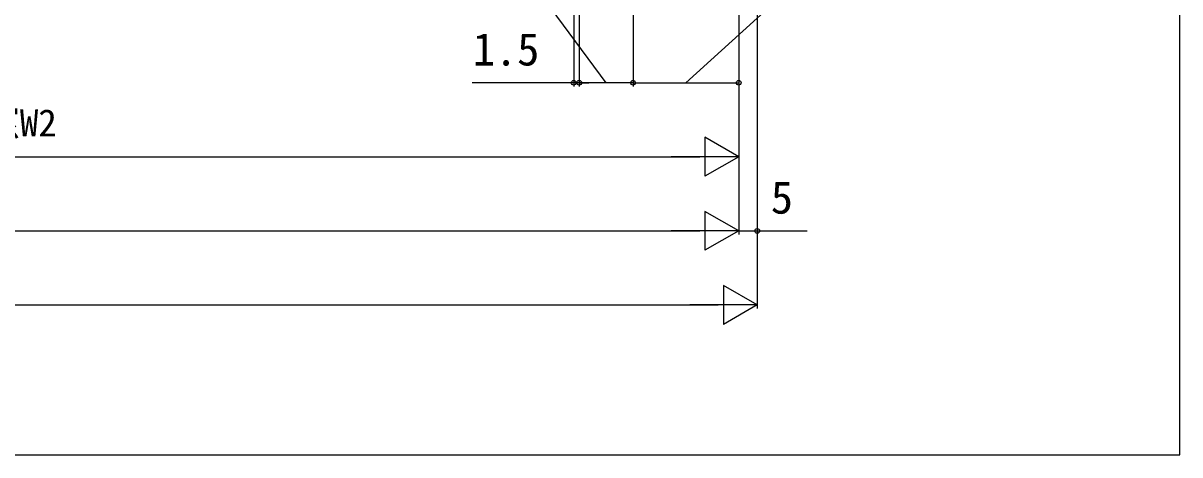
# Model space of a CAD drawing. Units: millimetres, scale not verified. Extents: x -525 to 525, y -783 to 778.
# Drawn here: x 213 to 525, y -782.8 to -666.2 of the extents above; entities that cross this region are included whole.
import ezdxf
from ezdxf.enums import TextEntityAlignment as Align

# ---------------------------------------------------------------- set-up
doc = ezdxf.new("R2010")
doc.units = ezdxf.units.MM
doc.header["$LTSCALE"] = 4
doc.layers.add('0-8_YKK_D', color=6, linetype='Continuous')
doc.layers.add('0-9_YKK_ZWAK', color=7, linetype='Continuous')
doc.styles.add('ＭＳ ゴシック', font='')
doc.styles.get('ＭＳ ゴシック').set_extended_font_data('MS Gothic')

msp = doc.modelspace()

# ---------------------------------------------------------------- linework, layer by layer
at = {"layer": '0-8_YKK_D'}
for p, q in [((361.5, -541), (361.5, -683.301)), ((411.003, -575.001), (411.003, -743.301)), ((411.003, -575.001), (411.003, -723.301)), ((363, -588.8), (363, -683.301)), ((363, -588.8), (363, -683.301)), ((406, -616), (406, -683.301)), ((406, -616), (406, -723.301)), ((406, -616), (406, -703.301)), ((406, -616), (406, -723.301)), ((377.5, -633.3), (377.5, -683.301)), ((377.5, -633.3), (377.5, -683.301)), ((361.5, -682.301), (334.127, -682.301)), ((363, -682.301), (361.5, -682.301)), ((377.5, -682.301), (363, -682.301)), ((363, -682.301), (365.55, -682.301)), ((377.5, -682.301), (406, -682.301)), ((406, -702.301), (396.906, -697.051)), ((396.906, -697.051), (396.906, -707.551)), ((30.5, -702.301), (395.5, -702.301)), ((406, -702.301), (387.813, -702.301)), ((406, -702.301), (396.906, -707.551)), ((406, -722.301), (396.906, -717.051)), ((396.906, -717.051), (396.906, -727.551)), ((-419.5, -722.301), (395.5, -722.301)), ((406, -722.301), (387.813, -722.301)), ((406, -722.301), (396.906, -727.551)), ((411.003, -742.301), (401.909, -737.051)), ((401.909, -737.051), (401.909, -747.551)), ((-424.5, -742.301), (400.503, -742.301)), ((411.003, -742.301), (392.816, -742.301)), ((411.003, -742.301), (401.909, -747.551))]:
    msp.add_line(p, q, dxfattribs=at)
for points in [[(370.25, -682.301), (355.425, -662.301), (324.425, -662.301)], [(391.75, -682.301), (413.859, -662.301), (445.813, -662.301)], [(406, -722.301), (411.003, -722.301), (424.507, -722.301)]]:
    msp.add_lwpolyline(points, dxfattribs=at)
for centre in [(361.5, -682.301), (363, -682.301), (363, -682.301), (377.5, -682.301), (377.5, -682.301), (406, -682.301), (411.003, -722.301)]:
    msp.add_circle(centre, 0.637, dxfattribs=at)
at = {"layer": '0-9_YKK_ZWAK'}
msp.add_lwpolyline([(-525, -782.8), (525, -782.8), (525, 747.2)], dxfattribs=at)

# ---------------------------------------------------------------- texts
at = {"layer": '0-8_YKK_D', "style": 'ＭＳ ゴシック'}
for s, height, p in [('1.5', 8.798, (334.286, -680.301)), ('新設窓W2', 7.331, (182.119, -698.994)), ('5', 8.798, (414.666, -720.301))]:
    msp.add_text(s, height=height, dxfattribs=at).set_placement(p, align=Align.BOTTOM_LEFT)

doc.saveas('drawing.dxf')
